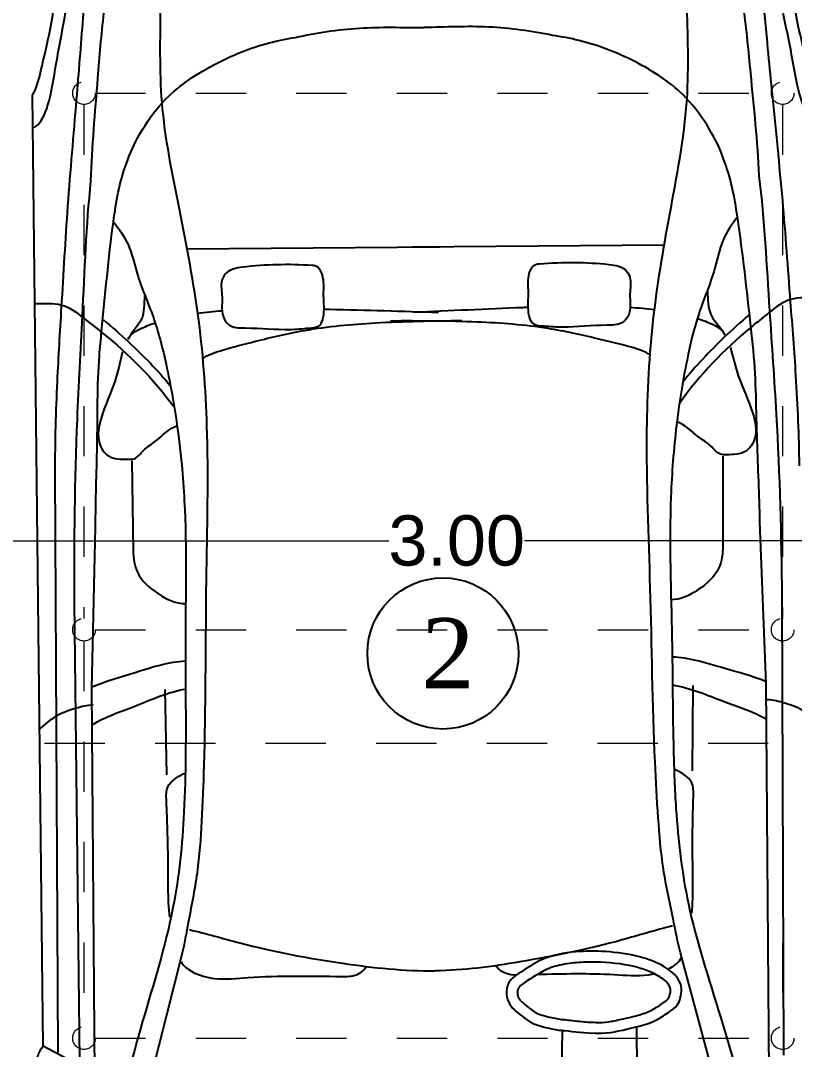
# Model space of a CAD drawing. Header units: inches. Extents: x 2908 to 3459, y -3172 to -55.
# Drawn here: x 3284.105 to 3285.644, y -139.908 to -137.861 of the extents above; entities that cross this region are included whole.
import ezdxf

# ---------------------------------------------------------------- set-up
doc = ezdxf.new("R2010")
doc.units = ezdxf.units.IN
doc.header["$MEASUREMENT"] = 0
doc.linetypes.add('ACAD_ISO02W100', pattern=[15, 12, -3])
doc.linetypes.add('ACAD_ISO03W100', pattern=[30, 12, -18])
for name, color, linetype, lineweight in [('Capa2', 1, 'Continuous', 25), ('COTA', 1, 'Continuous', 9), ('LINEAS DE PROYECCIÒN', 74, 'ACAD_ISO03W100', 18), ('lineas proyectadas', 84, 'ACAD_ISO02W100', 18)]:
    doc.layers.add(name, color=color, linetype=linetype, lineweight=lineweight)
doc.layers.add('MUE', color=124, linetype='Continuous')
doc.layers.add('TEXTO', color=4, linetype='Continuous')
doc.styles.add('Arial new', font='arial.ttf')
doc.styles.add('CONSTRUCTORA', font='times.ttf', dxfattribs={"height": 0.3})
doc.dimstyles.new('GUS', dxfattribs={"dimtxt": 0.1, "dimasz": 0.03, "dimexe": 0.05, "dimexo": 0.05, "dimgap": 0.005, "dimtad": 0, "dimzin": 1, "dimdsep": 46, "dimtxsty": 'Arial new', "dimblk": 'DOT', "dimcen": 0.01, "dimse1": 1, "dimse2": 1, "dimclrd": 1, "dimclre": 252, "dimclrt": 1, "dimaunit": 1, "dimadec": 0, "dimazin": 2, "dimtfac": 1, "dimtmove": 0, "dimatfit": 2, "dimldrblk": 'ARCHTICK', "dimfxl": 1, "dimlwd": -1, "dimlwe": -1, "dimarcsym": 1})

# ---------------------------------------------------------------- blocks, each defined once
blk = doc.blocks.new('A$C588A7816')
at = {"layer": 'MUE'}
for p, q in [((1.6637, 1.636), (1.7187, 1.7363)), ((1.7187, 1.7363), (3.8215, 1.733)), ((1.704, 1.7032), (2.9888, 1.6931)), ((1.6857, 1.6555), (2.6991, 1.6541)), ((1.6421, 1.6227), (2.5071, 1.6183)), ((2.5071, 1.6183), (2.8653, 1.6055)), ((1.3209, 1.5854), (1.9126, 1.4276)), ((3.0104, 1.5237), (2.8114, 1.5234)), ((2.3148, 1.455), (2.5035, 1.4567)), ((3.4772, 1.396), (3.4744, 0.8378)), ((3.4719, 0.3405), (3.4747, 0.8986)), ((1.7387, 0.5885), (1.6479, 0.591)), ((1.7438, 0.4242), (1.647, 0.4247)), ((1.3138, 0.1728), (1.907, 0.3246)), ((2.3089, 0.2932), (2.4976, 0.2896)), ((3.0038, 0.2175), (2.8048, 0.2198)), ((2.4995, 0.128), (2.8579, 0.1372)), ((1.6346, 0.1323), (2.4995, 0.128)), ((1.6778, 0.099), (2.6912, 0.0902))]:
    blk.add_line(p, q, dxfattribs=at)
for points, knots in [([(1.7187, 1.7363), (1.712, 1.7414), (1.6877, 1.7569), (1.633, 1.7454), (1.6097, 1.6958), (1.5656, 1.6569), (1.5978, 1.6146), (1.6316, 1.6124), (1.6421, 1.6227)], [0, 0, 0, 0, 0.024864, 0.0846267, 0.1362471, 0.1900683, 0.2245199, 0.2681841, 0.2681841, 0.2681841, 0.2681841]), ([(2.419, 1.7352), (2.4292, 1.7234), (2.4514, 1.6988), (2.4651, 1.6576), (2.4719, 1.6289), (2.4717, 1.616)], [1.808086, 1.808086, 1.808086, 1.808086, 2.918874, 4.131288, 5.10151, 5.10151, 5.10151, 5.10151]), ([(3.3608, 1.7348), (3.3591, 1.7147), (3.3648, 1.6736), (3.3278, 1.6271), (3.2587, 1.5402), (3.1901, 1.4725), (3.128, 1.4288)], [0, 0, 0, 0, 0.0597371, 0.1139981, 0.1672498, 0.3938869, 0.3938869, 0.3938869, 0.3938869]), ([(3.7496, 1.7303), (3.7528, 1.7235), (3.7684, 1.7105), (3.8156, 1.6918), (3.8987, 1.6794), (4.0068, 1.6554), (4.1118, 1.6404), (4.1996, 1.6295), (4.2623, 1.5941), (4.3054, 1.5404), (4.3429, 1.4743), (4.3679, 1.3979), (4.3918, 1.3146), (4.3999, 1.2571), (4.4036, 1.2254)], [0, 0, 0, 0, 0.0219205, 0.0572122, 0.1522539, 0.2718866, 0.3894011, 0.4710097, 0.5346344, 0.5986698, 0.6733118, 0.758696, 0.8351341, 0.9293726, 0.9293726, 0.9293726, 0.9293726]), ([(3.8215, 1.733), (3.8374, 1.7228), (3.8871, 1.711), (3.9774, 1.6876), (4.0891, 1.6722), (4.1977, 1.654), (4.2845, 1.6351), (4.3475, 1.5886), (4.3933, 1.5305), (4.4303, 1.4388), (4.4601, 1.3265), (4.4774, 1.2232), (4.4799, 1.1649), (4.4807, 1.1513)], [0, 0, 0, 0, 0.056668, 0.14946, 0.28161, 0.392935, 0.481686, 0.542967, 0.622845, 0.69797, 0.833643, 0.965665, 1.00577, 1.00577, 1.00577, 1.00577]), ([(2.9888, 1.6931), (3.0551, 1.6926), (3.1762, 1.6876), (3.3715, 1.673), (3.5792, 1.6586), (3.792, 1.6369), (3.9718, 1.6204), (4.1075, 1.6084), (4.2071, 1.5693), (4.275, 1.5103), (4.3034, 1.4427), (4.3439, 1.2957), (4.363, 1.1016), (4.3678, 0.9272), (4.3674, 0.8637)], [0, 0, 0, 0, 0.198873, 0.363323, 0.587433, 0.823543, 1.004622, 1.129816, 1.230113, 1.320655, 1.388577, 1.443334, 1.771447, 1.958652, 1.958652, 1.958652, 1.958652]), ([(2.6991, 1.6541), (2.8338, 1.6534), (3.045, 1.6484), (3.3551, 1.6261), (3.5312, 1.6178), (3.6303, 1.6061)], [0, 0, 0, 0, 0.4042759, 0.6333827, 0.9326252, 0.9326252, 0.9326252, 0.9326252]), ([(3.5394, 1.5576), (3.5234, 1.5455), (3.4877, 1.5209), (3.4114, 1.5061), (3.3264, 1.4687), (3.2107, 1.4412), (3.0753, 1.4191), (2.8695, 1.4025), (2.6291, 1.412), (2.3994, 1.4111), (2.2036, 1.4181), (2.0041, 1.4405), (1.7354, 1.5296), (1.5315, 1.5836), (1.4112, 1.616)], [0, 0, 0, 0, 0.05975, 0.126928, 0.230034, 0.336675, 0.482225, 0.641324, 0.954906, 1.203173, 1.330375, 1.542773, 1.802261, 2.175545, 2.175545, 2.175545, 2.175545]), ([(2.4277, 1.6189), (2.4451, 1.5899), (2.4674, 1.5189), (2.4983, 1.4507), (2.5042, 1.411)], [0, 0, 0, 0, 0.1000351, 0.2184418, 0.2184418, 0.2184418, 0.2184418]), ([(2.5115, 1.6181), (2.5246, 1.5873), (2.5399, 1.5267), (2.5625, 1.4579), (2.566, 1.4201), (2.5665, 1.4109)], [0, 0, 0, 0, 2.528586, 4.711885, 5.408215, 5.408215, 5.408215, 5.408215]), ([(2.8653, 1.6055), (2.9247, 1.605), (3.0508, 1.5978), (3.195, 1.5983), (3.3601, 1.5796), (3.5018, 1.5653), (3.6266, 1.5435), (3.6674, 1.5271)], [0, 0, 0, 0, 0.1783018, 0.3787173, 0.431954, 0.6762374, 0.8077184, 0.8077184, 0.8077184, 0.8077184]), ([(3.2514, 1.5412), (3.2302, 1.5465), (3.1795, 1.5584), (3.1173, 1.5896), (3.0562, 1.6023), (3.0139, 1.576), (3.0137, 1.5425), (3.0135, 1.5131), (3.0368, 1.4972), (3.0556, 1.4622), (3.0818, 1.4404), (3.0867, 1.4212)], [0, 0, 0, 0, 0.0655106, 0.1550445, 0.2094604, 0.2438604, 0.287164, 0.3001388, 0.3275984, 0.3616951, 0.4200969, 0.4200969, 0.4200969, 0.4200969]), ([(3.6303, 1.6061), (3.7061, 1.6028), (3.8298, 1.5899), (3.995, 1.5755), (4.1151, 1.554), (4.2155, 1.5138), (4.2935, 1.4787), (4.3036, 1.4382)], [0, 0, 0, 0, 0.2277977, 0.3719478, 0.4996814, 0.5863441, 0.709615, 0.709615, 0.709615, 0.709615]), ([(3.3226, 1.5827), (3.3068, 1.5638), (3.2601, 1.5127), (3.2096, 1.4635), (3.1742, 1.4359)], [0, 0, 0, 0, 1.868162, 5.271297, 5.271297, 5.271297, 5.271297]), ([(3.3753, 1.4907), (3.3575, 1.4923), (3.3191, 1.4904), (3.2948, 1.5216), (3.2788, 1.5286)], [0, 0, 0, 0, 0.0535488, 0.1060573, 0.1060573, 0.1060573, 0.1060573]), ([(3.2788, 1.5286), (3.2908, 1.5241), (3.3029, 1.5006), (3.3114, 1.4781), (3.3147, 1.4682)], [0, 0, 0, 0, 0.983949, 1.771691, 1.771691, 1.771691, 1.771691]), ([(3.6674, 1.5271), (3.6903, 1.5198), (3.7379, 1.4959), (3.8195, 1.4379), (3.8864, 1.3357), (3.9269, 1.2325), (3.9388, 1.1696), (3.9417, 1.1501)], [0, 0, 0, 0, 0.0720749, 0.1581284, 0.2958089, 0.4262456, 0.4842292, 0.4842292, 0.4842292, 0.4842292]), ([(2.8114, 1.5234), (2.7952, 1.5234), (2.7551, 1.5182), (2.7136, 1.4713), (2.6928, 1.4299), (2.6932, 1.4084)], [0, 0, 0, 0, 0.0486628, 0.1144515, 0.1777721, 0.1777721, 0.1777721, 0.1777721]), ([(2.0001, 1.4528), (2.0426, 1.4566), (2.1296, 1.4535), (2.2227, 1.4556), (2.29, 1.4577), (2.3085, 1.4352), (2.3159, 1.4206), (2.3185, 1.4142)], [0, 0, 0, 0, 3.267856, 6.568708, 7.399663, 8.099385, 8.621705, 8.621705, 8.621705, 8.621705]), ([(1.9126, 1.4276), (1.9362, 1.4213), (1.9982, 1.4099), (2.097, 1.3876), (2.2143, 1.3783), (2.4214, 1.3671), (2.7071, 1.3652), (3.0351, 1.3512), (3.3186, 1.3666), (3.5614, 1.4103), (3.792, 1.4549), (4.0318, 1.4449), (4.1991, 1.4464), (4.2956, 1.4386), (4.3036, 1.4382)], [0, 0, 0, 0, 0.073325, 0.188896, 0.303039, 0.425821, 0.811242, 1.159737, 1.41058, 1.660623, 1.899627, 2.11145, 2.377727, 2.401703, 2.401703, 2.401703, 2.401703]), ([(1.9012, 1.429), (1.8917, 1.4234), (1.8736, 1.4001), (1.8587, 1.3482), (1.8695, 1.2365), (1.8656, 1.1353), (1.8638, 1.0414), (1.8776, 1.0252), (1.8852, 1.0186)], [0, 0, 0, 0, 0.842998, 2.122875, 3.997599, 9.174838, 10.012722, 10.751336, 10.751336, 10.751336, 10.751336]), ([(1.9722, 1.4097), (1.9629, 1.3723), (1.9289, 1.2618), (1.892, 1.0812), (1.8745, 0.936), (1.8742, 0.8674)], [0, 0, 0, 0, 0.1139079, 0.3411539, 0.543502, 0.543502, 0.543502, 0.543502]), ([(3.234, 1.3643), (3.2432, 1.3522), (3.2553, 1.3117), (3.2737, 1.2366), (3.2992, 1.1236), (3.311, 0.9703), (3.3111, 0.854), (3.3112, 0.79)], [0, 0, 0, 0, 0.0451009, 0.1211996, 0.2308505, 0.385263, 0.5739042, 0.5739042, 0.5739042, 0.5739042]), ([(3.2963, 1.1703), (3.2964, 1.2031), (3.3015, 1.2452), (3.3004, 1.2996), (3.3285, 1.3246), (3.3661, 1.3161), (3.4016, 1.3245), (3.4243, 1.3108), (3.4328, 1.293), (3.4405, 1.2293), (3.441, 1.1694), (3.4359, 1.1072), (3.4201, 1.0972), (3.397, 1.0938), (3.3637, 1.0963), (3.3322, 1.0922), (3.3, 1.1033), (3.2986, 1.136), (3.2962, 1.1567), (3.2963, 1.1703)], [0, 0, 0, 0, 0.0969044, 0.1295913, 0.1506192, 0.1985921, 0.2360698, 0.2557908, 0.2719711, 0.2929882, 0.44406, 0.4519132, 0.4720918, 0.4918599, 0.5228758, 0.5707096, 0.5892096, 0.6145759, 0.654681, 0.654681, 0.654681, 0.654681]), ([(3.9417, 1.1501), (3.9511, 1.1035), (3.965, 1.0088), (3.9606, 0.9134), (3.9597, 0.8658)], [0, 0, 0, 0, 0.140379, 0.2808468, 0.2808468, 0.2808468, 0.2808468]), ([(3.3403, 1.0945), (3.3401, 1.0903), (3.3371, 1.0061), (3.3334, 0.9219), (3.3299, 0.8418)], [11.235438, 11.235438, 11.235438, 11.235438, 11.552536, 17.586883, 17.586883, 17.586883, 17.586883]), ([(3.229, 0.3746), (3.2383, 0.3866), (3.2508, 0.427), (3.27, 0.5019), (3.2966, 0.6146), (3.31, 0.7678), (3.3113, 0.8841), (3.312, 0.9481)], [0, 0, 0, 0, 0.0451009, 0.1211996, 0.2308505, 0.385263, 0.5739042, 0.5739042, 0.5739042, 0.5739042]), ([(3.338, 0.6433), (3.3379, 0.6475), (3.3357, 0.7317), (3.3328, 0.816), (3.3301, 0.8961)], [11.235438, 11.235438, 11.235438, 11.235438, 11.552536, 17.586883, 17.586883, 17.586883, 17.586883]), ([(1.9668, 0.342), (1.9579, 0.3795), (1.9249, 0.4903), (1.8918, 0.6655), (1.8739, 0.8047), (1.8742, 0.8674)], [0, 0, 0, 0, 0.1139079, 0.3411539, 0.5260188, 0.5260188, 0.5260188, 0.5260188]), ([(3.9389, 0.5816), (3.9487, 0.6282), (3.9636, 0.7227), (3.9602, 0.8182), (3.9597, 0.8658)], [0, 0, 0, 0, 0.140379, 0.2808468, 0.2808468, 0.2808468, 0.2808468]), ([(2.9805, 0.0483), (3.0468, 0.0481), (3.1679, 0.0519), (3.3633, 0.0646), (3.5712, 0.0768), (3.7842, 0.0964), (3.9641, 0.111), (4.1, 0.1217), (4.2, 0.1598), (4.2685, 0.2181), (4.2976, 0.2854), (4.3395, 0.432), (4.3606, 0.6259), (4.3671, 0.8003), (4.3674, 0.8637)], [0, 0, 0, 0, 0.198873, 0.363323, 0.587433, 0.823543, 1.004622, 1.129816, 1.230113, 1.320655, 1.388577, 1.443334, 1.771447, 1.958652, 1.958652, 1.958652, 1.958652]), ([(1.8625, 0.6886), (1.8626, 0.6965), (1.8644, 0.714), (1.8761, 0.7274), (1.8838, 0.7339)], [9.436432, 9.436432, 9.436432, 9.436432, 10.012722, 10.751336, 10.751336, 10.751336, 10.751336]), ([(1.7387, 0.5885), (1.7362, 0.5753), (1.7483, 0.6478), (1.7653, 0.6679), (1.7913, 0.7036), (1.8206, 0.7129), (1.8522, 0.7069), (1.873, 0.6714), (1.9032, 0.6254), (1.914, 0.5599), (1.9131, 0.487), (1.9034, 0.4204), (1.8823, 0.3657), (1.8565, 0.3321), (1.8285, 0.3213), (1.808, 0.3259), (1.7895, 0.3326), (1.7753, 0.3537), (1.7505, 0.3895), (1.7358, 0.4694), (1.7269, 0.501), (1.741, 0.6012), (1.7387, 0.5885)], [0, 0, 0, 0, 0.03969, 0.089634, 0.13125, 0.1542862, 0.1797268, 0.2207266, 0.2680991, 0.3447665, 0.4095645, 0.4843001, 0.541515, 0.5817687, 0.6060665, 0.6262474, 0.6436722, 0.6634686, 0.6988791, 0.7758465, 0.8696394, 0.907731, 0.907731, 0.907731, 0.907731]), ([(1.7634, 0.5905), (1.7641, 0.5943), (1.765, 0.5989), (1.7671, 0.6092), (1.7684, 0.6148), (1.7721, 0.63), (1.7744, 0.6364), (1.7785, 0.6455), (1.7804, 0.6483), (1.7846, 0.654), (1.786, 0.6559), (1.7919, 0.6637), (1.7963, 0.6695), (1.8032, 0.677), (1.8057, 0.6794), (1.8101, 0.6827), (1.8119, 0.6837), (1.8158, 0.6854), (1.8179, 0.6859), (1.8234, 0.6867), (1.8273, 0.6864), (1.8315, 0.6851), (1.8326, 0.6846), (1.835, 0.6833), (1.8369, 0.6818), (1.8413, 0.6767), (1.8438, 0.6732), (1.8492, 0.6647), (1.8523, 0.6597), (1.8581, 0.6503), (1.8609, 0.6458), (1.867, 0.6355), (1.8702, 0.6299), (1.8754, 0.6186), (1.8776, 0.6128), (1.8814, 0.6003), (1.8829, 0.5937), (1.8867, 0.5734), (1.8881, 0.559), (1.8894, 0.5303), (1.8893, 0.516), (1.8869, 0.4728), (1.8829, 0.444), (1.8719, 0.4069), (1.8681, 0.3967), (1.8609, 0.3817), (1.858, 0.3764), (1.8518, 0.3666), (1.8486, 0.3623), (1.8423, 0.3557), (1.8393, 0.3533), (1.8331, 0.3496), (1.8299, 0.3484), (1.8261, 0.3478), (1.8252, 0.3478), (1.8219, 0.3481), (1.8199, 0.3484), (1.8151, 0.3497), (1.8123, 0.3505), (1.8082, 0.352), (1.8068, 0.3526), (1.8056, 0.3534), (1.8055, 0.3535), (1.8046, 0.3542), (1.804, 0.3549), (1.802, 0.3573), (1.8005, 0.3595), (1.797, 0.3646), (1.7954, 0.367), (1.7923, 0.3715), (1.7908, 0.3738), (1.7867, 0.3803), (1.7842, 0.3844), (1.7799, 0.3927), (1.778, 0.397), (1.7745, 0.4064), (1.7729, 0.4115), (1.7684, 0.4269), (1.7661, 0.4377), (1.7627, 0.4539), (1.7615, 0.4599), (1.7593, 0.4703), (1.7583, 0.4749), (1.7562, 0.4879), (1.7553, 0.4961), (1.7557, 0.5142), (1.756, 0.52), (1.7568, 0.532), (1.7574, 0.5378), (1.7594, 0.5574), (1.7616, 0.574), (1.7629, 0.585), (1.7631, 0.5865), (1.7633, 0.5885), (1.7633, 0.589), (1.7634, 0.59), (1.7634, 0.5902), (1.7634, 0.5905)], [0.497033, 0.497033, 0.497033, 0.497033, 0.723444, 0.723444, 0.974636, 0.974636, 1.50964, 1.50964, 2.044645, 2.044645, 2.271061, 2.271061, 2.862376, 2.862376, 3.217654, 3.217654, 3.537253, 3.537253, 3.856852, 3.856852, 4.368613, 4.368613, 4.584627, 4.584627, 4.99269, 4.99269, 5.400753, 5.400753, 5.808816, 5.808816, 6.216879, 6.216879, 6.778716, 6.778716, 7.350371, 7.350371, 7.922025, 7.922025, 9.065335, 9.065335, 10.208644, 10.208644, 12.495263, 12.495263, 13.409896, 13.409896, 13.929088, 13.929088, 14.44828, 14.44828, 14.909885, 14.909885, 15.371489, 15.371489, 15.62524, 15.62524, 15.87899, 15.87899, 16.120875, 16.120875, 16.36276, 16.36276, 16.51635, 16.51635, 16.669941, 16.669941, 16.921521, 16.921521, 17.136676, 17.136676, 17.351831, 17.351831, 17.782142, 17.782142, 18.204974, 18.204974, 18.627807, 18.627807, 19.473473, 19.473473, 19.978923, 19.978923, 20.484372, 20.484372, 21.475119, 21.475119, 21.859144, 21.859144, 22.162884, 22.162884, 22.770362, 22.770362, 22.900493, 22.900493, 22.951221, 22.951221, 22.964298, 22.964298, 22.964298, 22.964298]), ([(1.8611, 0.3824), (1.8601, 0.3872), (1.8552, 0.4167), (1.8646, 0.5046), (1.8637, 0.5844), (1.8629, 0.6425)], [1.749253, 1.749253, 1.749253, 1.749253, 2.122875, 3.997599, 8.307432, 8.307432, 8.307432, 8.307432]), ([(3.2932, 0.568), (3.2931, 0.5352), (3.2977, 0.493), (3.2961, 0.4386), (3.3239, 0.4134), (3.3616, 0.4215), (3.397, 0.4127), (3.4198, 0.4262), (3.4285, 0.4439), (3.4368, 0.5075), (3.438, 0.5674), (3.4335, 0.6297), (3.4177, 0.6399), (3.3948, 0.6435), (3.3614, 0.6413), (3.33, 0.6457), (3.2976, 0.6349), (3.2959, 0.6022), (3.2933, 0.5816), (3.2932, 0.568)], [0, 0, 0, 0, 0.0969044, 0.1295913, 0.1506192, 0.1985921, 0.2360698, 0.2557908, 0.2719711, 0.2929882, 0.44406, 0.4519132, 0.4720918, 0.4918599, 0.5228758, 0.5707096, 0.5892096, 0.6145759, 0.654681, 0.654681, 0.654681, 0.654681]), ([(3.6607, 0.2074), (3.6837, 0.2146), (3.7315, 0.238), (3.8137, 0.2951), (3.8817, 0.3966), (3.9232, 0.4995), (3.9357, 0.5622), (3.9389, 0.5816)], [0, 0, 0, 0, 0.0720749, 0.1581284, 0.2958089, 0.4262456, 0.4842292, 0.4842292, 0.4842292, 0.4842292]), ([(3.8127, 0), (3.8288, 0.0101), (3.8786, 0.0214), (3.9691, 0.0439), (4.081, 0.0581), (4.1897, 0.0752), (4.2767, 0.0932), (4.3402, 0.1391), (4.3866, 0.1967), (4.4245, 0.2881), (4.4555, 0.4), (4.4738, 0.5031), (4.4768, 0.5614), (4.4778, 0.575)], [0, 0, 0, 0, 0.056668, 0.14946, 0.28161, 0.392935, 0.481686, 0.542967, 0.622845, 0.69797, 0.833643, 0.965665, 1.00577, 1.00577, 1.00577, 1.00577]), ([(3.7409, 0.0035), (3.7441, 0.0102), (3.7599, 0.0231), (3.8073, 0.0413), (3.8905, 0.0528), (3.9988, 0.0758), (4.104, 0.0897), (4.1918, 0.0997), (4.2549, 0.1344), (4.2986, 0.1877), (4.3367, 0.2534), (4.3625, 0.3295), (4.3873, 0.4126), (4.3959, 0.47), (4.3999, 0.5017)], [0, 0, 0, 0, 0.0219205, 0.0572122, 0.1522539, 0.2718866, 0.3894011, 0.4710097, 0.5346344, 0.5986698, 0.6733118, 0.758696, 0.8351341, 0.9293726, 0.9293726, 0.9293726, 0.9293726]), ([(1.907, 0.3246), (1.9307, 0.3307), (1.9928, 0.3415), (2.0918, 0.3628), (2.2093, 0.3709), (2.4164, 0.38), (2.7021, 0.379), (3.0303, 0.3897), (3.3136, 0.3715), (3.5559, 0.3253), (3.7861, 0.2784), (4.0259, 0.2859), (4.1932, 0.2827), (4.2898, 0.2896), (4.2978, 0.2899)], [0, 0, 0, 0, 0.073325, 0.188896, 0.303039, 0.425821, 0.811242, 1.159737, 1.41058, 1.660623, 1.899627, 2.11145, 2.377727, 2.401703, 2.401703, 2.401703, 2.401703]), ([(1.8956, 0.3234), (1.8862, 0.3291), (1.8781, 0.3397), (1.8721, 0.3512), (1.8714, 0.3527)], [0, 0, 0, 0, 0.8429982, 0.9626806, 0.9626806, 0.9626806, 0.9626806]), ([(3.5324, 0.1782), (3.5166, 0.1905), (3.4811, 0.2155), (3.4049, 0.231), (3.3204, 0.2693), (3.2049, 0.298), (3.0698, 0.3214), (2.8642, 0.3401), (2.6237, 0.333), (2.394, 0.3362), (2.1981, 0.3312), (1.9984, 0.3109), (1.7288, 0.2245), (1.5244, 0.1725), (1.4038, 0.1413)], [0, 0, 0, 0, 0.05975, 0.126928, 0.230034, 0.336675, 0.482225, 0.641324, 0.954906, 1.203173, 1.330375, 1.542773, 1.802261, 2.175545, 2.175545, 2.175545, 2.175545]), ([(1.9943, 0.2986), (2.0367, 0.2943), (2.1237, 0.2966), (2.2168, 0.2935), (2.2841, 0.2907), (2.3028, 0.3131), (2.3104, 0.3276), (2.313, 0.3339)], [0, 0, 0, 0, 3.267856, 6.568708, 7.399663, 8.099385, 8.621705, 8.621705, 8.621705, 8.621705]), ([(2.4202, 0.1282), (2.4379, 0.157), (2.4609, 0.2278), (2.4924, 0.2956), (2.4988, 0.3353)], [0, 0, 0, 0, 0.1000351, 0.2184418, 0.2184418, 0.2184418, 0.2184418]), ([(2.5039, 0.1281), (2.5174, 0.1588), (2.5333, 0.2193), (2.5566, 0.2878), (2.5605, 0.3256), (2.5611, 0.3348)], [0, 0, 0, 0, 2.528586, 4.711885, 5.408215, 5.408215, 5.408215, 5.408215]), ([(2.8048, 0.2198), (2.7886, 0.22), (2.7486, 0.2256), (2.7076, 0.2729), (2.6872, 0.3145), (2.6878, 0.3359)], [0, 0, 0, 0, 0.0486628, 0.1144515, 0.1777721, 0.1777721, 0.1777721, 0.1777721]), ([(3.2447, 0.1976), (3.2234, 0.1924), (3.1725, 0.1811), (3.1101, 0.1505), (3.0488, 0.1384), (3.0068, 0.1652), (3.0069, 0.1987), (3.007, 0.2281), (3.0305, 0.2437), (3.0496, 0.2786), (3.076, 0.3001), (3.0811, 0.3192)], [0, 0, 0, 0, 0.0655106, 0.1550445, 0.2094604, 0.2438604, 0.287164, 0.3001388, 0.3275984, 0.3616951, 0.4200969, 0.4200969, 0.4200969, 0.4200969]), ([(3.3521, 0.0028), (3.3505, 0.023), (3.3567, 0.064), (3.3202, 0.1109), (3.2519, 0.1985), (3.184, 0.2668), (3.1223, 0.3112)], [0, 0, 0, 0, 0.0597371, 0.1139981, 0.1672498, 0.3938869, 0.3938869, 0.3938869, 0.3938869]), ([(3.3154, 0.1553), (3.2998, 0.1744), (3.2536, 0.226), (3.2036, 0.2757), (3.1685, 0.3036)], [0, 0, 0, 0, 1.868162, 5.271297, 5.271297, 5.271297, 5.271297]), ([(3.6228, 0.1288), (3.6987, 0.1314), (3.8225, 0.143), (3.9878, 0.1558), (4.1081, 0.176), (4.2089, 0.2152), (4.2873, 0.2495), (4.2978, 0.2899)], [0, 0, 0, 0, 0.2277977, 0.3719478, 0.4996814, 0.5863441, 0.709615, 0.709615, 0.709615, 0.709615]), ([(3.2721, 0.2098), (3.2842, 0.2143), (3.2966, 0.2376), (3.3053, 0.26), (3.3086, 0.2699)], [0, 0, 0, 0, 0.983949, 1.771691, 1.771691, 1.771691, 1.771691]), ([(3.369, 0.2468), (3.3512, 0.2454), (3.3128, 0.2477), (3.2882, 0.2167), (3.2721, 0.2098)], [0, 0, 0, 0, 0.0535488, 0.1060573, 0.1060573, 0.1060573, 0.1060573]), ([(2.8579, 0.1372), (2.9173, 0.1371), (3.0435, 0.143), (3.1877, 0.1411), (3.3529, 0.1581), (3.4948, 0.1709), (3.6198, 0.1915), (3.6607, 0.2074)], [0, 0, 0, 0, 0.1783018, 0.3787173, 0.431954, 0.6762374, 0.8077184, 0.8077184, 0.8077184, 0.8077184]), ([(1.71, 0.018), (1.7033, 0.0129), (1.6788, -0.0024), (1.6243, 0.0097), (1.6014, 0.0596), (1.5577, 0.0989), (1.5904, 0.1409), (1.6241, 0.1427), (1.6346, 0.1323)], [0, 0, 0, 0, 0.024864, 0.0846267, 0.1362471, 0.1900683, 0.2245199, 0.2681841, 0.2681841, 0.2681841, 0.2681841]), ([(2.4103, 0.012), (2.4206, 0.0237), (2.443, 0.048), (2.4572, 0.0891), (2.4643, 0.1177), (2.4642, 0.1306)], [1.808086, 1.808086, 1.808086, 1.808086, 2.918874, 4.131288, 5.10151, 5.10151, 5.10151, 5.10151]), ([(2.6912, 0.0902), (2.8259, 0.0896), (3.0372, 0.0924), (3.3475, 0.1116), (3.5236, 0.1181), (3.6228, 0.1288)], [0, 0, 0, 0, 0.4042759, 0.6333827, 0.9326252, 0.9326252, 0.9326252, 0.9326252])]:
    blk.add_open_spline(points, degree=3, knots=knots, dxfattribs=at)
for points in [[(3.3344, 1.3737), (3.3366, 1.356), (3.3383, 1.338), (3.3395, 1.3201)], [(3.3293, 0.3642), (3.3317, 0.3819), (3.3335, 0.3999), (3.335, 0.4178)]]:
    blk.add_open_spline(points, degree=3, dxfattribs=at)
blk = doc.blocks.new('_Dot')
at = {"color": 0, "linetype": 'ByBlock', "lineweight": -2}
blk.add_line((-0.5, 0), (-1, 0), dxfattribs=at)
at = {"color": 0, "linetype": 'ByBlock', "const_width": 0.5}
blk.add_lwpolyline([(-0.25, 0, 1), (0.25, 0, 1)], format="xyb", close=True, dxfattribs=at)
blk = doc.blocks.new('*D4584')
at = {"layer": 'COTA', "color": 1, "linetype": 'Continuous', "transparency": 16777216}
for p, q in [((3283.5022, -138.896), (3284.8375, -138.896)), ((3286.4422, -138.896), (3285.1069, -138.896))]:
    blk.add_line(p, q, dxfattribs=at)
at = {"layer": 'Defpoints', "color": 0, "transparency": 16777216}
for p in [(3283.4722, -138.896), (3283.4722, -140.0753), (3286.4722, -140.4753)]:
    blk.add_point(p, dxfattribs=at)
at = {"layer": 'COTA', "color": 1, "transparency": 16777216, "xscale": 0.03, "yscale": 0.03, "zscale": 0.03, "rotation": 180}
blk.add_blockref('_Dot', (3283.4722, -138.896), dxfattribs=at)
at = {"layer": 'COTA', "color": 1, "transparency": 16777216, "xscale": 0.03, "yscale": 0.03, "zscale": 0.03}
blk.add_blockref('_Dot', (3286.4722, -138.896), dxfattribs=at)
at = {"layer": 'COTA', "color": 1, "transparency": 16777216, "insert": (3284.9722, -138.896), "char_height": 0.1, "attachment_point": 5, "style": 'Arial new'}
blk.add_mtext('3.00', dxfattribs=at)
blk = doc.blocks.new('_ArchTick')
at = {"color": 0, "linetype": 'ByBlock', "const_width": 0.15}
blk.add_lwpolyline([(-0.5, -0.5), (0.5, 0.5)], dxfattribs=at)

msp = doc.modelspace()

# ---------------------------------------------------------------- linework, layer by layer
at = {"layer": 'LINEAS DE PROYECCIÒN', "ltscale": 0.003}
for p, q in [((3284.2532, -138.0053), (3285.5982, -138.0053)), ((3284.2308, -138.0278), (3284.2308, -139.0504)), ((3285.6207, -138.0278), (3285.6207, -139.0504)), ((3284.2532, -139.0729), (3285.5982, -139.0729)), ((3284.2308, -139.0953), (3284.2308, -139.8631)), ((3285.6207, -139.0953), (3285.6207, -139.8631)), ((3284.2532, -139.8856), (3285.5982, -139.8856))]:
    msp.add_line(p, q, dxfattribs=at)
for centre in [(3284.2308, -138.0053), (3285.6207, -138.0053), (3284.2308, -139.0729), (3285.6207, -139.0729), (3284.2308, -139.8856), (3285.6207, -139.8856)]:
    msp.add_circle(centre, 0.0225, dxfattribs=at)
at = {"layer": 'lineas proyectadas', "ltscale": 0.01}
msp.add_line((3286.4722, -139.2993), (3283.7225, -139.2993), dxfattribs=at)
at = {"layer": 'TEXTO'}
msp.add_circle((3284.9449, -139.1202, 1.031), 0.1503, dxfattribs=at)

# ---------------------------------------------------------------- block references
at = {"layer": 'Capa2', "xscale": 0.9000000000000268, "yscale": 0.9000000000000268, "zscale": 0.9000000000000268, "rotation": 90.72798847215414}
msp.add_blockref('A$C588A7816', (3285.7316, -141.4284, 1.031), dxfattribs=at)

# ---------------------------------------------------------------- texts
at = {"layer": 'TEXTO', "insert": (3284.902, -139.0498, 1.031), "char_height": 0.14, "width": 3.307865, "attachment_point": 1, "rotation": 359.9982, "line_spacing_factor": 0.938532, "style": 'CONSTRUCTORA'}
msp.add_mtext('2', dxfattribs=at)

# ---------------------------------------------------------------- dimensions: what is measured, and where the dimension line sits
at = {"layer": 'COTA'}
dim = msp.add_linear_dim(base=(3283.4722, -138.896), p1=(3286.4722, -140.4753), p2=(3283.4722, -140.0753), dimstyle='GUS', dxfattribs=at)
dim.commit()
dim.dimension.update_dxf_attribs({"geometry": '*D4584', "text_midpoint": (3284.9722, -138.896)})

doc.saveas('drawing.dxf')
